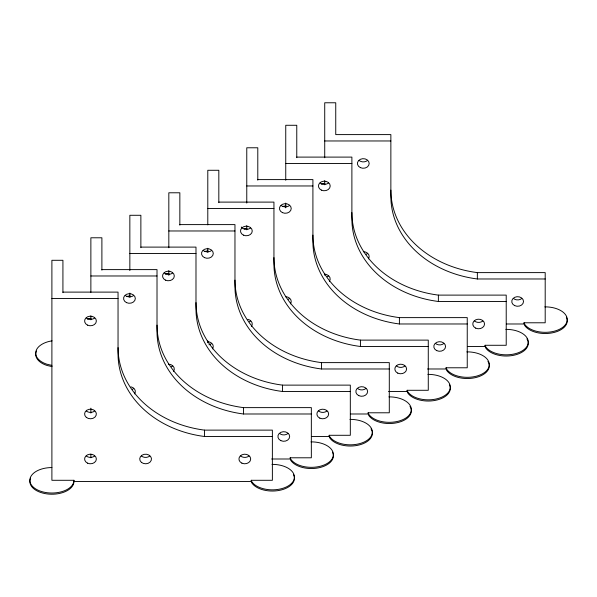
<?xml version="1.0" encoding="UTF-8"?>
<svg xmlns="http://www.w3.org/2000/svg" width="597" height="597" viewBox="0 0 597 597"><rect width="100%" height="100%" fill="white"/><g stroke="black" fill="none" stroke-linecap="round" stroke-linejoin="round"><path stroke-width="0.9" d="M324.723 140.967L390.863 140.967M296.769 157.101L351.887 157.101L351.887 218.972A102.274 83.505 0 0 0 438.385 301.478L506.219 301.478M285.747 163.466L351.887 163.466M257.792 179.6L312.91 179.6L312.91 241.472A102.274 83.505 0 0 0 399.408 323.977L467.242 323.977M246.77 185.965L312.91 185.965M218.823 202.107L273.941 202.107L273.941 263.971A102.274 83.505 0 0 0 360.431 346.484L428.273 346.484M207.793 208.472L273.941 208.472M179.846 224.606L234.964 224.606L234.964 286.478A102.274 83.505 0 0 0 321.462 368.983L389.296 368.983M168.824 230.972L234.964 230.972M140.87 247.106L195.988 247.106L195.988 308.977A102.274 83.505 0 0 0 282.485 391.483L350.32 391.483M129.847 253.471L195.988 253.471M101.893 269.613L157.011 269.613L157.011 331.477A102.274 83.505 0 0 0 243.509 413.99L311.343 413.99M390.863 190.107A102.274 83.505 0 0 0 477.354 272.613L545.195 272.613L545.195 322.783L524.032 322.783L524.509 325.201A22.044 12.731 0 0 0 552.143 332.88A22.044 12.731 0 0 0 566.337 317.186M90.871 275.978L157.011 275.978M324.723 157.75L324.723 102.774L335.745 102.774L335.745 134.601L390.863 134.601L390.863 196.473A102.274 83.505 0 0 0 477.354 278.978L545.195 278.978M62.924 292.112L118.042 292.112L118.042 353.984A102.274 83.505 0 0 0 204.532 436.489L272.374 436.489M351.887 212.607A102.274 83.505 0 0 0 438.385 295.112L506.219 295.112L506.219 345.282L485.055 345.282L485.533 347.7A22.044 12.731 0 0 0 511.077 355.715A22.044 12.731 0 0 0 528.173 342.141M51.894 298.478L118.042 298.478M312.91 235.106A102.274 83.505 0 0 0 399.408 317.619L467.242 317.619L467.242 367.782L446.078 367.782L446.556 370.207A22.044 12.731 0 0 0 474.869 377.744A22.044 12.731 0 0 0 487.936 361.401M506.398 323.984L524.032 323.984M273.941 257.613A102.274 83.505 0 0 0 360.431 340.118L428.273 340.118L428.273 390.289L407.109 390.289L407.587 392.707A22.044 12.731 0 0 0 435.22 400.386A22.044 12.731 0 0 0 449.407 384.692M467.421 346.484L485.055 346.484M234.964 280.112A102.274 83.505 0 0 0 321.462 362.618L389.296 362.618L389.296 412.788L368.133 412.788L368.61 415.206A22.044 12.731 0 0 0 396.923 422.751A22.044 12.731 0 0 0 409.982 406.408M427.519 368.983L446.078 368.983M195.988 302.612A102.274 83.505 0 0 0 282.485 385.125L350.32 385.125L350.32 435.288L329.156 435.288L329.634 437.713A22.044 12.731 0 0 0 355.178 445.728A22.044 12.731 0 0 0 372.274 432.146M388.543 391.49L407.109 391.49M157.011 325.119A102.274 83.505 0 0 0 243.509 407.624L311.343 407.624L311.343 457.795L290.179 457.795L290.657 460.212A22.044 12.731 0 0 0 318.291 467.891A22.044 12.731 0 0 0 332.484 452.198M350.499 413.99L368.133 413.99M118.042 347.618A102.274 83.505 0 0 0 204.532 430.124L272.374 430.124L272.374 480.294L251.21 480.294L251.688 482.712A22.044 12.731 0 0 0 279.321 490.391A22.044 12.731 0 0 0 293.508 474.697M311.522 436.489L329.156 436.489M271.62 458.996L290.179 458.996M30.604 478.197A22.044 12.731 0 0 0 49.021 494.115A22.044 12.731 0 0 0 73.946 481.495L73.946 480.294L51.894 480.294L51.894 260.292L62.924 260.292L62.924 292.664M73.946 481.495L251.21 481.495M51.894 365.401L46.73 364.17A22.044 12.731 0 0 1 35.895 351.484A22.044 12.731 0 0 1 52.043 340.85M52.043 366.64L46.73 365.371A22.044 12.731 0 0 1 36.454 351.051M524.032 322.783L524.509 323.999A22.044 12.731 0 0 0 550.456 331.962A22.044 12.731 0 0 0 567.06 317.962A22.044 12.731 0 0 0 544.822 306.873M485.055 345.282L485.533 346.506A22.044 12.731 0 0 0 511.48 354.461A22.044 12.731 0 0 0 528.084 340.462A22.044 12.731 0 0 0 505.853 329.372M446.078 367.782L446.556 369.006A22.044 12.731 0 0 0 472.511 376.961A22.044 12.731 0 0 0 489.107 362.969A22.044 12.731 0 0 0 466.876 351.872M407.109 390.289L407.587 391.505A22.044 12.731 0 0 0 433.534 399.468A22.044 12.731 0 0 0 450.138 385.468A22.044 12.731 0 0 0 427.9 374.379M368.133 412.788L368.61 414.012A22.044 12.731 0 0 0 394.557 421.967A22.044 12.731 0 0 0 411.161 407.967A22.044 12.731 0 0 0 388.923 396.878M329.156 435.288L329.634 436.511A22.044 12.731 0 0 0 355.581 444.466A22.044 12.731 0 0 0 372.185 430.474A22.044 12.731 0 0 0 349.954 419.378M290.179 457.795L290.657 459.011A22.044 12.731 0 0 0 316.611 466.973A22.044 12.731 0 0 0 333.208 452.974A22.044 12.731 0 0 0 310.977 441.884M251.21 480.294L251.688 481.51A22.044 12.731 0 0 0 277.635 489.473A22.044 12.731 0 0 0 294.239 475.473A22.044 12.731 0 0 0 272.001 464.384M477.354 272.613L477.354 278.978M438.385 295.112L438.385 301.478M399.408 317.619L399.408 323.977M360.431 340.118L360.431 346.484M324.723 180.578L324.723 184.786M324.723 273.366L324.723 275.232M321.462 362.618L321.462 368.983M296.769 157.66L296.769 125.28L285.747 125.28L285.747 180.249M285.747 203.084L285.747 207.831M282.485 385.125L282.485 391.483M257.792 180.16L257.792 147.78L246.77 147.78L246.77 203.077M246.77 225.584L246.77 229.793M243.509 407.624L243.509 413.99M218.823 202.659L218.823 170.279L207.793 170.279L207.793 224.86M207.793 248.285L207.793 252.292M207.793 340.872L207.793 342.738M204.532 430.124L204.532 436.489M179.846 225.166L179.846 192.786L168.824 192.786L168.824 247.755M168.824 270.59L168.824 275.336M140.87 247.665L140.87 215.286L129.847 215.286L129.847 270.583M129.847 293.09L129.847 297.299M101.893 270.165L101.893 237.785L90.871 237.785L90.871 292.366M90.871 315.791L90.871 319.798M90.871 408.184L90.871 413.034M90.871 454.063L90.871 457.795M94.639 456.018A5.88 4.798 0 0 1 86.326 456.018M149.757 456.018A5.88 4.798 0 0 1 141.444 456.018M94.639 411.02A5.88 4.798 0 0 1 86.326 411.02M248.971 456.018A5.88 4.798 0 0 1 240.658 456.018M94.639 318.007A5.88 4.798 0 0 1 86.326 318.007M73.946 480.294A22.044 12.731 0 0 1 51.894 493.025A22.044 12.731 0 0 1 29.85 480.294A22.044 12.731 0 0 1 51.894 467.563M133.616 388.513A5.88 4.798 0 0 1 132.392 389.281M287.948 433.519A5.88 4.798 0 0 1 279.627 433.519M133.616 295.508A5.88 4.798 0 0 1 125.295 295.508M130.974 386.849A5.88 4.798 0 0 1 134.549 393.886M87.408 319.111A22.044 12.731 0 0 1 91.02 318.35M172.585 366.013A5.88 4.798 0 0 1 171.369 366.774M326.917 411.02A5.88 4.798 0 0 1 318.604 411.02M172.585 273.008A5.88 4.798 0 0 1 164.272 273.008M168.429 364.185A5.88 4.798 0 0 1 173.518 371.386M371.006 428.907A22.044 12.731 0 0 1 372.103 431.325M126.377 296.605A22.044 12.731 0 0 1 129.997 295.843M211.562 343.514A5.88 4.798 0 0 1 208.928 344.753M365.894 388.52A5.88 4.798 0 0 1 357.581 388.52M211.562 250.501A5.88 4.798 0 0 1 203.249 250.501M207.405 341.678A5.88 4.798 0 0 1 212.495 348.879M165.354 274.105A22.044 12.731 0 0 1 168.973 273.344M367.461 253.501A5.88 4.798 0 0 1 366.245 254.27M521.793 298.507A5.88 4.798 0 0 1 513.48 298.507M367.461 160.496A5.88 4.798 0 0 1 359.148 160.496M363.304 251.673A5.88 4.798 0 0 1 368.394 258.874M321.253 184.1A22.044 12.731 0 0 1 324.872 183.339M328.484 276.008A5.88 4.798 0 0 1 327.268 276.769M482.816 321.014A5.88 4.798 0 0 1 474.503 321.014M328.484 182.995A5.88 4.798 0 0 1 320.171 182.995M324.328 274.18A5.88 4.798 0 0 1 329.417 281.374M526.905 338.902A22.044 12.731 0 0 1 527.994 341.32M282.277 206.599A22.044 12.731 0 0 1 285.896 205.838M289.508 298.507A5.88 4.798 0 0 1 288.291 299.269M443.84 343.514A5.88 4.798 0 0 1 435.526 343.514M289.508 205.502A5.88 4.798 0 0 1 281.194 205.502M285.351 296.679A5.88 4.798 0 0 1 290.448 303.88M244.188 228.875A22.044 12.731 0 0 1 246.919 228.338M250.539 321.007A5.88 4.798 0 0 1 249.322 321.776M404.87 366.013A5.88 4.798 0 0 1 396.557 366.013M250.539 228.002A5.88 4.798 0 0 1 241.285 227.009M247.904 319.343A5.88 4.798 0 0 1 251.471 326.38M204.331 251.606A22.044 12.731 0 0 1 207.943 250.844M87.543 463.153A5.88 4.798 0 0 0 96.363 458.989A5.88 4.798 0 0 0 87.543 454.832A5.88 4.798 0 0 0 87.543 463.153M141.444 462.384A5.88 4.798 0 0 0 151.28 460.235A5.88 4.798 0 0 0 144.078 454.354A5.88 4.798 0 0 0 141.444 462.384M86.326 417.385A5.88 4.798 0 0 0 96.162 415.228A5.88 4.798 0 0 0 88.96 409.348A5.88 4.798 0 0 0 86.326 417.385M241.875 463.153A5.88 4.798 0 0 0 250.695 458.989A5.88 4.798 0 0 0 241.875 454.832A5.88 4.798 0 0 0 241.875 463.153M87.543 325.134A5.88 4.798 0 0 0 96.363 320.977A5.88 4.798 0 0 0 87.543 316.82A5.88 4.798 0 0 0 87.543 325.134M280.844 440.646A5.88 4.798 0 0 0 289.664 436.489A5.88 4.798 0 0 0 280.844 432.332A5.88 4.798 0 0 0 280.844 440.646M126.512 302.634A5.88 4.798 0 0 0 135.332 298.478A5.88 4.798 0 0 0 126.512 294.321A5.88 4.798 0 0 0 126.512 302.634M319.82 418.146A5.88 4.798 0 0 0 328.641 413.99A5.88 4.798 0 0 0 319.82 409.833A5.88 4.798 0 0 0 319.82 418.146M165.488 280.135A5.88 4.798 0 0 0 174.309 275.978A5.88 4.798 0 0 0 165.488 271.814A5.88 4.798 0 0 0 165.488 280.135M358.797 395.647A5.88 4.798 0 0 0 367.618 391.49A5.88 4.798 0 0 0 358.797 387.326A5.88 4.798 0 0 0 358.797 395.647M204.465 257.628A5.88 4.798 0 0 0 213.286 253.471A5.88 4.798 0 0 0 204.465 249.315A5.88 4.798 0 0 0 204.465 257.628M514.696 305.634A5.88 4.798 0 0 0 523.517 301.478A5.88 4.798 0 0 0 514.696 297.321A5.88 4.798 0 0 0 514.696 305.634M360.364 167.623A5.88 4.798 0 0 0 369.185 163.466A5.88 4.798 0 0 0 360.364 159.309A5.88 4.798 0 0 0 360.364 167.623M475.719 328.141A5.88 4.798 0 0 0 484.54 323.984A5.88 4.798 0 0 0 475.719 319.82A5.88 4.798 0 0 0 475.719 328.141M321.387 190.122A5.88 4.798 0 0 0 330.208 185.965A5.88 4.798 0 0 0 321.387 181.809A5.88 4.798 0 0 0 321.387 190.122M436.743 350.64A5.88 4.798 0 0 0 445.563 346.484A5.88 4.798 0 0 0 436.743 342.327A5.88 4.798 0 0 0 436.743 350.64M282.411 212.629A5.88 4.798 0 0 0 291.232 208.472A5.88 4.798 0 0 0 282.411 204.316A5.88 4.798 0 0 0 282.411 212.629M397.774 373.14A5.88 4.798 0 0 0 406.587 368.983A5.88 4.798 0 0 0 397.774 364.827A5.88 4.798 0 0 0 397.774 373.14M243.442 235.128A5.88 4.798 0 0 0 252.255 230.972A5.88 4.798 0 0 0 243.442 226.815A5.88 4.798 0 0 0 243.442 235.128"/></g></svg>
